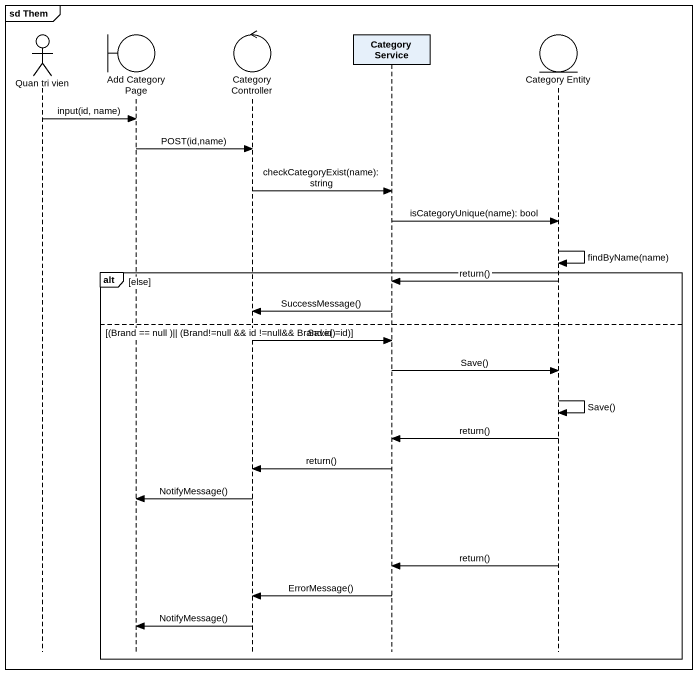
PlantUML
@startuml
mainframe sd Them
hide footbox
actor "Quan tri vien" as Quan_tri_vien
boundary "Add Category Page" as Add_Category_Page
control "Category Controller" as Category_Controller
participant "Category Service" as Category_Service
entity "Category Entity" as Category_Entity

Quan_tri_vien -> Add_Category_Page : input(id, name)
Add_Category_Page -> Category_Controller : POST(id,name)
Category_Controller -> Category_Service : checkCategoryExist(name): string
Category_Service -> Category_Entity : isCategoryUnique(name): bool
Category_Entity -> Category_Entity : findByName(name)
alt else
  Category_Entity -> Category_Service : return()
  Category_Service -> Category_Controller : SuccessMessage()
else (Brand == null )|| (Brand!=null && id !=null&& Brand.id =id)
  Category_Controller -> Category_Service : Save()
  Category_Service -> Category_Entity : Save()
  Category_Entity -> Category_Entity : Save()
  Category_Entity -> Category_Service : return()
  Category_Service -> Category_Controller : return()
  Category_Controller -> Add_Category_Page : NotifyMessage()
  Category_Entity -> Category_Service : return()
  Category_Service -> Category_Controller : ErrorMessage()
  Category_Controller -> Add_Category_Page : NotifyMessage()
end
@enduml
